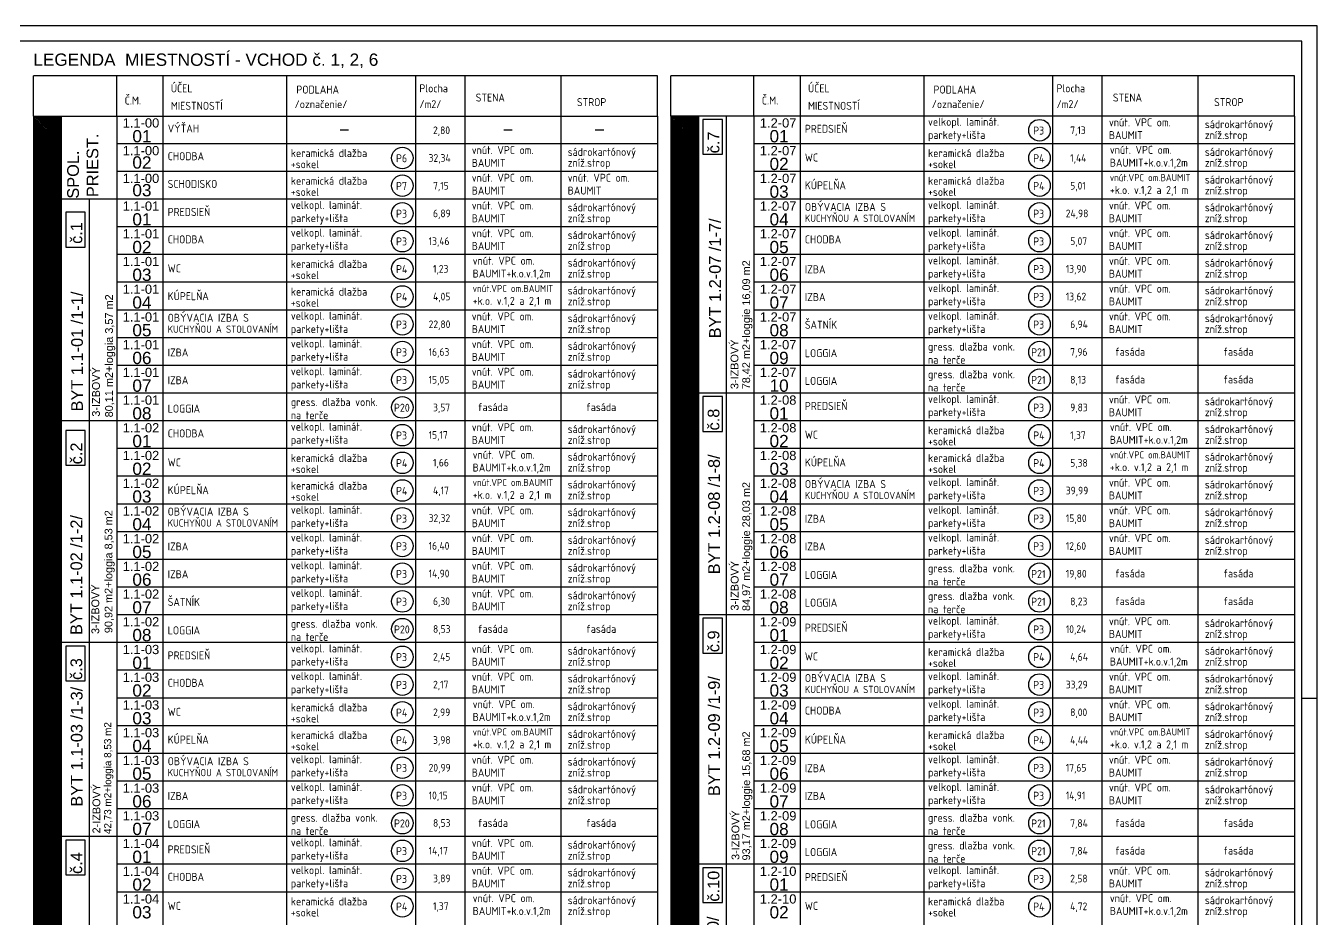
# Model space of a CAD drawing. Extents: x 4511820 to 5180432, y -1526536 to -944957.
# Drawn here: x 5044060 to 5065037, y -1323659 to -1309155 of the extents above; entities that cross this region are included whole.
import ezdxf

# ---------------------------------------------------------------- set-up
doc = ezdxf.new("R2010")
doc.units = 0
doc.header["$MEASUREMENT"] = 0
for name, color, linetype in [('MÚRY', 1, 'CONTINUOUS'), ('TENKÁ', 7, 'CONTINUOUS'), ('ŠRAFY', 82, 'CONTINUOUS')]:
    doc.layers.add(name, color=color, linetype=linetype)
doc.styles.add('ARIAL', font='arial.ttf')
doc.styles.add('Style-Arial', font='arial.ttf')
doc.styles.add('STYLE1', font='isocp.shx')

msp = doc.modelspace()

# ---------------------------------------------------------------- hatches: boundary and pattern name
at = {"layer": 'ŠRAFY'}
h = msp.add_hatch(dxfattribs=at)
h.set_pattern_fill('ANSI31', color=132, scale=150)
h.set_pattern_definition([(45, (150, 866.673), (-13.25825215, 13.25825215), [])])
h.paths.add_polyline_path([(5044637, -1330418.744), (5044637, -1310618.744), (5044187, -1310618.744), (5044187, -1330418.744)])
h.paths.add_polyline_path([(5044281.769, -1321313.798), (5044281.769, -1319882.318), (5044573.379, -1319882.318), (5044573.379, -1321313.798)], flags=24)
h = msp.add_hatch(dxfattribs=at)
h.set_pattern_fill('ANSI31', color=213, scale=150)
h.set_pattern_definition([(45, (0, 866.673), (-13.25825215, 13.25825215), [])])
h.paths.add_polyline_path([(5054987, -1327268.744), (5054987, -1310618.744), (5054537, -1310618.744), (5054537, -1327268.744)])
h.paths.add_polyline_path([(5054631.769, -1320275.298), (5054631.769, -1318809.084), (5054923.379, -1318809.084), (5054923.379, -1320275.298)], flags=24)

# ---------------------------------------------------------------- linework, layer by layer
at = {"layer": 'MÚRY', "ltscale": 0.25}
for p, q in [((5054319.714, -1309968.744), (5044187, -1309968.744)), ((5044187, -1310618.744), (5044187, -1309968.744)), ((5045537, -1310618.744), (5045537, -1309968.744)), ((5054319.714, -1310618.744), (5054319.714, -1309968.744)), ((5064669.714, -1309968.744), (5054537, -1309968.744)), ((5054537, -1310618.744), (5054537, -1309968.744)), ((5055887, -1310618.744), (5055887, -1309968.744)), ((5064669.714, -1310618.744), (5064669.714, -1309968.744)), ((5044187, -1310618.744), (5054319.714, -1310618.744)), ((5064669.714, -1310618.744), (5054537, -1310618.744)), ((5054319.714, -1311968.744), (5044637, -1311968.744)), ((5064669.714, -1315118.744), (5054987, -1315118.744)), ((5054319.714, -1315568.744), (5044637, -1315568.744)), ((5064669.714, -1318718.744), (5054987, -1318718.744)), ((5054319.714, -1319168.744), (5044637, -1319168.744)), ((5054319.714, -1322318.744), (5044637, -1322318.744)), ((5064669.714, -1322768.744), (5054987, -1322768.744))]:
    msp.add_line(p, q, dxfattribs=at)
at = {"layer": 'TENKÁ', "color": 7}
for p, q in [((5065037, -1309154.796), (4975746, -1309154.796)), ((5065037, -1349768.744), (5065037, -1309154.796)), ((5064787, -1309404.796), (4975996, -1309404.796)), ((5064787, -1349518.744), (5064787, -1309404.796))]:
    msp.add_line(p, q, dxfattribs=at)
at = {"layer": 'TENKÁ', "linetype": 'Continuous'}
for p, q in [((5046287, -1309968.744), (5046287, -1336718.744)), ((5056637, -1309968.744), (5056637, -1334918.744)), ((5054319.714, -1311068.744), (5045537, -1311068.744)), ((5054319.714, -1311518.744), (5045537, -1311518.744))]:
    msp.add_line(p, q, dxfattribs=at)
at = {"layer": 'TENKÁ', "ltscale": 0.25}
for p, q in [((5048296.88, -1309968.744), (5048296.88, -1336718.744)), ((5050390.188, -1309968.744), (5050390.188, -1336718.744)), ((5051195.393, -1336718.744), (5051195.393, -1309968.744)), ((5052754.225, -1336718.744), (5052754.225, -1309968.744)), ((5058646.88, -1309968.744), (5058646.88, -1334918.744)), ((5060740.188, -1309968.744), (5060740.188, -1334918.744)), ((5061545.393, -1334918.744), (5061545.393, -1309968.744)), ((5063104.225, -1334918.744), (5063104.225, -1309968.744)), ((5044187, -1310618.744), (5044187, -1336718.744)), ((5044637, -1310618.744), (5044637, -1336718.744)), ((5045537, -1310618.744), (5045537, -1336718.744)), ((5054319.714, -1310618.744), (5054319.714, -1336718.744)), ((5054537, -1310618.744), (5054537, -1334918.744)), ((5054987, -1310618.744), (5054987, -1334918.744)), ((5055437, -1310618.744), (5055437, -1327268.744)), ((5055887, -1310618.744), (5055887, -1334918.744)), ((5064669.714, -1310618.744), (5064669.714, -1334918.744)), ((5064034.174, -1311068.744), (5055887, -1311068.744)), ((5064669.714, -1311068.744), (5055887, -1311068.744)), ((5064034.174, -1311518.744), (5055887, -1311518.744)), ((5064669.714, -1311518.744), (5055887, -1311518.744)), ((5045087, -1311968.744), (5045087, -1330418.744)), ((5064034.174, -1311968.744), (5055887, -1311968.744)), ((5064669.714, -1311968.744), (5055887, -1311968.744)), ((5053684.174, -1312418.744), (5045537, -1312418.744)), ((5054319.714, -1312418.744), (5045537, -1312418.744)), ((5064034.174, -1312418.744), (5055887, -1312418.744)), ((5064669.714, -1312418.744), (5055887, -1312418.744)), ((5053684.174, -1312868.744), (5045537, -1312868.744)), ((5054319.714, -1312868.744), (5045537, -1312868.744)), ((5064034.174, -1312868.744), (5055887, -1312868.744)), ((5064669.714, -1312868.744), (5055887, -1312868.744)), ((5053684.174, -1313318.744), (5045537, -1313318.744)), ((5054319.714, -1313318.744), (5045537, -1313318.744)), ((5064669.714, -1313318.744), (5055887, -1313318.744)), ((5053684.174, -1313768.744), (5045537, -1313768.744)), ((5054319.714, -1313768.744), (5045537, -1313768.744)), ((5064669.714, -1313768.744), (5055887, -1313768.744)), ((5053684.174, -1314218.744), (5045537, -1314218.744)), ((5054319.714, -1314218.744), (5045537, -1314218.744)), ((5064669.714, -1314218.744), (5055887, -1314218.744)), ((5054319.714, -1314668.744), (5045537, -1314668.744)), ((5064669.714, -1314668.744), (5055887, -1314668.744)), ((5054319.714, -1315118.744), (5045537, -1315118.744)), ((5064034.174, -1315568.744), (5055887, -1315568.744)), ((5064669.714, -1315568.744), (5055887, -1315568.744)), ((5053684.174, -1316018.744), (5045537, -1316018.744)), ((5054319.714, -1316018.744), (5045537, -1316018.744)), ((5064034.174, -1316018.744), (5055887, -1316018.744)), ((5064669.714, -1316018.744), (5055887, -1316018.744)), ((5053684.174, -1316468.744), (5045537, -1316468.744)), ((5054319.714, -1316468.744), (5045537, -1316468.744)), ((5064034.174, -1316468.744), (5055887, -1316468.744)), ((5064669.714, -1316468.744), (5055887, -1316468.744)), ((5053684.174, -1316918.744), (5045537, -1316918.744)), ((5054319.714, -1316918.744), (5045537, -1316918.744)), ((5064034.174, -1316918.744), (5055887, -1316918.744)), ((5064669.714, -1316918.744), (5055887, -1316918.744)), ((5053684.174, -1317368.744), (5045537, -1317368.744)), ((5054319.714, -1317368.744), (5045537, -1317368.744)), ((5064034.174, -1317368.744), (5055887, -1317368.744)), ((5064669.714, -1317368.744), (5055887, -1317368.744)), ((5053684.174, -1317818.744), (5045537, -1317818.744)), ((5054319.714, -1317818.744), (5045537, -1317818.744)), ((5064669.714, -1317818.744), (5055887, -1317818.744)), ((5054319.714, -1318268.744), (5045537, -1318268.744)), ((5064669.714, -1318268.744), (5055887, -1318268.744)), ((5054319.714, -1318718.744), (5045537, -1318718.744)), ((5064034.174, -1319168.744), (5055887, -1319168.744)), ((5064669.714, -1319168.744), (5055887, -1319168.744)), ((5053684.174, -1319618.744), (5045537, -1319618.744)), ((5054319.714, -1319618.744), (5045537, -1319618.744)), ((5064034.174, -1319618.744), (5055887, -1319618.744)), ((5064669.714, -1319618.744), (5055887, -1319618.744)), ((5053684.174, -1320068.744), (5045537, -1320068.744)), ((5054319.714, -1320068.744), (5045537, -1320068.744)), ((5064034.174, -1320068.744), (5055887, -1320068.744)), ((5064669.714, -1320068.744), (5055887, -1320068.744)), ((5064787, -1320068.744), (5065037, -1320068.744)), ((5053684.174, -1320518.744), (5045537, -1320518.744)), ((5054319.714, -1320518.744), (5045537, -1320518.744)), ((5064034.174, -1320518.744), (5055887, -1320518.744)), ((5064669.714, -1320518.744), (5055887, -1320518.744)), ((5053684.174, -1320968.744), (5045537, -1320968.744)), ((5054319.714, -1320968.744), (5045537, -1320968.744)), ((5064034.174, -1320968.744), (5055887, -1320968.744)), ((5064669.714, -1320968.744), (5055887, -1320968.744)), ((5053684.174, -1321418.744), (5045537, -1321418.744)), ((5054319.714, -1321418.744), (5045537, -1321418.744)), ((5064669.714, -1321418.744), (5055887, -1321418.744)), ((5053684.174, -1321868.744), (5045537, -1321868.744)), ((5054319.714, -1321868.744), (5045537, -1321868.744)), ((5064669.714, -1321868.744), (5055887, -1321868.744)), ((5064669.714, -1322318.744), (5055887, -1322318.744)), ((5053684.174, -1322768.744), (5045537, -1322768.744)), ((5054319.714, -1322768.744), (5045537, -1322768.744)), ((5053684.174, -1323218.744), (5045537, -1323218.744)), ((5054319.714, -1323218.744), (5045537, -1323218.744)), ((5064034.174, -1323218.744), (5055887, -1323218.744)), ((5064669.714, -1323218.744), (5055887, -1323218.744))]:
    msp.add_line(p, q, dxfattribs=at)
at = {"layer": 'TENKÁ'}
for p, q in [((5049164.714, -1310843.827), (5049302.214, -1310843.827)), ((5051823.714, -1310843.827), (5051961.214, -1310843.827)), ((5053310.714, -1310843.827), (5053448.214, -1310843.827))]:
    msp.add_line(p, q, dxfattribs=at)
at = {"layer": 'TENKÁ', "ltscale": 0.25}
for points in [[(5055376.214, -1310674.327), (5055060.214, -1310674.327), (5055060.214, -1311238.827), (5055376.214, -1311238.827)], [(5055376.214, -1315174.327), (5055060.214, -1315174.327), (5055060.214, -1315738.827), (5055376.214, -1315738.827)], [(5055376.214, -1318774.327), (5055060.214, -1318774.327), (5055060.214, -1319338.827), (5055376.214, -1319338.827)], [(5045026.214, -1319224.327), (5044710.214, -1319224.327), (5044710.214, -1319788.827), (5045026.214, -1319788.827)], [(5045026.214, -1322374.327), (5044710.214, -1322374.327), (5044710.214, -1322938.827), (5045026.214, -1322938.827)], [(5055376.214, -1322824.327), (5055060.214, -1322824.327), (5055060.214, -1323388.827), (5055376.214, -1323388.827)]]:
    msp.add_lwpolyline(points, close=True, dxfattribs=at)
at = {"layer": 'TENKÁ'}
for points in [[(5045026.214, -1312181.327), (5044710.214, -1312181.327), (5044710.214, -1312745.827), (5045026.214, -1312745.827)], [(5045026.214, -1315723.827), (5044710.214, -1315723.827), (5044710.214, -1316288.327), (5045026.214, -1316288.327)]]:
    msp.add_lwpolyline(points, close=True, dxfattribs=at)
at = {"layer": 'TENKÁ', "ltscale": 0.25}
for centre in [(5060526.714, -1310850.019), (5050176.714, -1311300.019), (5060526.714, -1311300.019), (5050176.714, -1311750.019), (5060526.714, -1311750.019), (5050176.714, -1312200.019), (5060526.714, -1312200.019), (5050176.714, -1312650.019), (5060526.714, -1312650.019), (5050176.714, -1313100.019), (5060526.714, -1313100.019), (5050176.714, -1313550.019), (5060526.714, -1313550.019), (5050176.714, -1314000.019), (5060526.714, -1314000.019), (5050176.714, -1314450.019), (5060526.714, -1314450.019), (5050176.714, -1314900.019), (5060526.714, -1314900.019), (5050176.714, -1315350.019), (5060526.714, -1315350.019), (5050176.714, -1315800.019), (5060526.714, -1315800.019), (5050176.714, -1316250.019), (5060526.714, -1316250.019), (5050176.714, -1316700.019), (5060526.714, -1316700.019), (5050176.714, -1317150.019), (5060526.714, -1317150.019), (5050176.714, -1317600.019), (5060526.714, -1317600.019), (5050176.714, -1318050.019), (5060526.714, -1318050.019), (5050176.714, -1318500.019), (5060526.714, -1318500.019), (5050176.714, -1318950.019), (5060526.714, -1318950.019), (5050176.714, -1319400.019), (5060526.714, -1319400.019), (5050176.714, -1319850.019), (5060526.714, -1319850.019), (5050176.714, -1320300.019), (5060526.714, -1320300.019), (5050176.714, -1320750.019), (5060526.714, -1320750.019), (5050176.714, -1321200.019), (5060526.714, -1321200.019), (5050176.714, -1321650.019), (5060526.714, -1321650.019), (5050176.714, -1322100.019), (5060526.714, -1322100.019), (5050176.714, -1322550.019), (5060526.714, -1322550.019), (5050176.714, -1323000.019), (5060526.714, -1323000.019), (5050176.714, -1323450.019), (5060526.714, -1323450.019)]:
    msp.add_circle(centre, 175, dxfattribs=at)

# ---------------------------------------------------------------- texts
at = {"layer": 'MÚRY', "color": 0, "ltscale": 0.25, "style": 'Style-Arial'}
msp.add_text('LEGENDA  MIESTNOSTÍ - VCHOD č. 1, 2, 6  ', height=200, dxfattribs=at).set_placement((5044182.203, -1309804.022))
at = {"layer": 'TENKÁ', "linetype": 'Continuous', "style": 'STYLE1'}
for s, height, p in [('ÚČEL ', 130, (5046416.135, -1310234.963)), ('PODLAHA', 130, (5048455.452, -1310254.982)), ('Plocha', 130, (5050453.09, -1310234.13)), ('ÚČEL ', 130, (5056766.135, -1310234.963)), ('PODLAHA', 130, (5058805.452, -1310254.982)), ('Plocha', 130, (5060803.09, -1310234.13)), ('Č.M.', 130, (5045666.135, -1310432.526)), ('MIESTNOSTÍ', 130, (5046416.135, -1310518.423)), ('/označenie/', 130, (5048425.958, -1310491.344)), ('/m2/', 130, (5050453.09, -1310491.344)), ('STENA', 130, (5051368.395, -1310384.275)), ('STROP', 130, (5053012.338, -1310458.389)), ('Č.M.', 130, (5056016.135, -1310432.526)), ('MIESTNOSTÍ', 130, (5056766.135, -1310518.423)), ('/označenie/', 130, (5058775.958, -1310491.344)), ('/m2/', 130, (5060803.09, -1310491.344)), ('STENA', 130, (5061718.395, -1310384.275)), ('STROP', 130, (5063362.338, -1310458.389)), ('VÝŤAH', 130, (5046365.377, -1310886.941)), ('PREDSIEŇ', 130, (5056715.377, -1310891.618)), ('CHODBA', 130, (5046365.377, -1311336.941)), ('keramická dlažba', 130, (5048365.45, -1311286.151)), ('WC', 130, (5056715.377, -1311357.898)), ('+sokel', 130, (5048365.45, -1311466.633)), ('SCHODISKO', 130, (5046365.377, -1311786.941)), ('keramická dlažba', 130, (5048365.45, -1311736.151)), ('KÚPELŇA', 130, (5056715.377, -1311808.968)), ('+sokel', 130, (5048365.45, -1311916.633)), ('PREDSIEŇ', 130, (5046365.377, -1312241.618)), ('OBÝVACIA IZBA S ', 130, (5056715.377, -1312159.696)), ('KUCHYŇOU A STOLOVANÍM', 118, (5056715.377, -1312338.696)), ('CHODBA', 130, (5046365.377, -1312686.941)), ('CHODBA', 130, (5056715.377, -1312686.941)), ('WC', 130, (5046365.377, -1313157.898)), ('IZBA', 130, (5056715.377, -1313173.332)), ('KÚPELŇA', 130, (5046365.377, -1313608.968)), ('IZBA', 130, (5056715.377, -1313623.332)), ('OBÝVACIA IZBA S ', 130, (5046365.377, -1313959.696)), ('ŠATNÍK', 130, (5056715.377, -1314073.332)), ('KUCHYŇOU A STOLOVANÍM', 118, (5046365.377, -1314138.696)), ('IZBA', 130, (5046365.377, -1314523.332)), ('LOGGIA', 130, (5056715.377, -1314534.696)), ('IZBA', 130, (5046365.377, -1314973.332)), ('LOGGIA', 130, (5056715.377, -1314984.696)), ('PREDSIEŇ', 130, (5056715.377, -1315391.618)), ('LOGGIA', 130, (5046365.377, -1315434.696)), ('CHODBA', 130, (5046365.377, -1315836.941)), ('WC', 130, (5056715.377, -1315857.898)), ('WC', 130, (5046365.377, -1316307.898)), ('KÚPELŇA', 130, (5056715.377, -1316308.968)), ('KÚPELŇA', 130, (5046365.377, -1316758.968)), ('KUCHYŇOU A STOLOVANÍM', 118, (5056715.377, -1316838.696)), ('OBÝVACIA IZBA S ', 130, (5056715.377, -1316659.696)), ('OBÝVACIA IZBA S ', 130, (5046365.377, -1317106.696)), ('IZBA', 130, (5056715.377, -1317223.332)), ('KUCHYŇOU A STOLOVANÍM', 118, (5046365.377, -1317285.696)), ('IZBA', 130, (5046365.377, -1317673.332)), ('IZBA', 130, (5056715.377, -1317673.332)), ('IZBA', 130, (5046365.377, -1318123.332)), ('LOGGIA', 130, (5056715.377, -1318134.696)), ('ŠATNÍK', 130, (5046365.377, -1318573.332)), ('LOGGIA', 130, (5056715.377, -1318584.696)), ('LOGGIA', 130, (5046365.377, -1319034.696)), ('PREDSIEŇ', 130, (5056715.377, -1318991.618)), ('PREDSIEŇ', 130, (5046365.377, -1319441.618)), ('WC', 130, (5056715.377, -1319457.898)), ('CHODBA', 130, (5046365.377, -1319886.941)), ('KUCHYŇOU A STOLOVANÍM', 118, (5056715.377, -1319988.696)), ('OBÝVACIA IZBA S ', 130, (5056715.377, -1319809.696)), ('WC', 130, (5046365.377, -1320357.898)), ('CHODBA', 130, (5056715.377, -1320336.941)), ('KÚPELŇA', 130, (5046365.377, -1320808.968)), ('KÚPELŇA', 130, (5056715.377, -1320808.968)), ('OBÝVACIA IZBA S ', 130, (5046365.377, -1321159.696)), ('KUCHYŇOU A STOLOVANÍM', 118, (5046365.377, -1321338.696)), ('IZBA', 130, (5056715.377, -1321273.332)), ('IZBA', 130, (5046365.377, -1321723.332)), ('IZBA', 130, (5056715.377, -1321723.332)), ('IZBA', 130, (5056715.377, -1321723.332)), ('LOGGIA', 130, (5046365.377, -1322181.696)), ('LOGGIA', 130, (5056715.377, -1322184.696)), ('PREDSIEŇ', 130, (5046365.377, -1322591.618)), ('LOGGIA', 130, (5056715.377, -1322634.696)), ('CHODBA', 130, (5046365.377, -1323036.941)), ('PREDSIEŇ', 130, (5056715.377, -1323041.618)), ('WC', 130, (5046365.377, -1323507.898)), ('WC', 130, (5056715.377, -1323507.898))]:
    msp.add_text(s, height=height, dxfattribs=at).set_placement(p)
at = {"layer": 'TENKÁ', "lineweight": 40, "ltscale": 0.25, "style": 'ARIAL'}
for s, height, p in [('1.1-00', 150, (5045633.769, -1310806.014)), ('1.2-07', 150, (5055983.769, -1310806.014)), ('01', 200, (5045791.311, -1311046.514)), ('01', 200, (5056141.311, -1311046.514)), ('1.1-00', 150, (5045633.769, -1311256.014)), ('1.2-07', 150, (5055983.769, -1311256.014)), ('02', 200, (5045791.311, -1311473.014)), ('02', 200, (5056141.311, -1311496.514)), ('1.1-00', 150, (5045633.769, -1311706.014)), ('1.2-07', 150, (5055983.769, -1311706.014)), ('03', 200, (5045791.311, -1311923.014)), ('03', 200, (5056141.311, -1311946.514)), ('1.1-01', 150, (5045633.769, -1312156.014)), ('1.2-07', 150, (5055983.769, -1312156.014)), ('01', 200, (5045791.311, -1312396.514)), ('04', 200, (5056141.311, -1312396.514)), ('1.1-01', 150, (5045633.769, -1312606.014)), ('1.2-07', 150, (5055983.769, -1312606.014)), ('02', 200, (5045791.311, -1312846.514)), ('05', 200, (5056141.311, -1312846.514)), ('1.1-01', 150, (5045633.769, -1313056.014)), ('1.2-07', 150, (5055983.769, -1313056.014)), ('03', 200, (5045791.311, -1313296.514)), ('06', 200, (5056141.311, -1313296.514)), ('1.1-01', 150, (5045633.769, -1313506.014)), ('04', 200, (5045791.311, -1313746.514)), ('1.2-07', 150, (5055983.769, -1313506.014)), ('07', 200, (5056141.311, -1313746.514)), ('1.1-01', 150, (5045633.769, -1313956.014)), ('1.2-07', 150, (5055983.769, -1313956.014)), ('05', 200, (5045791.311, -1314196.514)), ('08', 200, (5056141.311, -1314196.514)), ('1.1-01', 150, (5045633.769, -1314406.014)), ('1.2-07', 150, (5055983.769, -1314406.014)), ('06', 200, (5045791.311, -1314646.514)), ('09', 200, (5056141.311, -1314646.514)), ('1.1-01', 150, (5045633.769, -1314856.014)), ('1.2-07', 150, (5055983.769, -1314856.014)), ('07', 200, (5045791.311, -1315096.514)), ('10', 200, (5056141.311, -1315096.514)), ('1.1-01', 150, (5045633.769, -1315306.014)), ('1.2-08', 150, (5055983.769, -1315306.014)), ('08', 200, (5045791.311, -1315546.514)), ('01', 200, (5056141.311, -1315546.514)), ('1.1-02', 150, (5045633.769, -1315756.014)), ('1.2-08', 150, (5055983.769, -1315756.014)), ('01', 200, (5045791.311, -1315996.514)), ('02', 200, (5056141.311, -1315996.514)), ('1.1-02', 150, (5045633.769, -1316206.014)), ('1.2-08', 150, (5055983.769, -1316206.014)), ('02', 200, (5045791.311, -1316446.514)), ('03', 200, (5056141.311, -1316446.514)), ('1.1-02', 150, (5045633.769, -1316656.014)), ('03', 200, (5045791.311, -1316896.514)), ('1.2-08', 150, (5055983.769, -1316656.014)), ('04', 200, (5056141.311, -1316896.514)), ('1.1-02', 150, (5045633.769, -1317106.014)), ('1.2-08', 150, (5055983.769, -1317106.014)), ('04', 200, (5045791.311, -1317346.514)), ('05', 200, (5056141.311, -1317346.514)), ('1.1-02', 150, (5045633.769, -1317556.014)), ('1.2-08', 150, (5055983.769, -1317556.014)), ('05', 200, (5045791.311, -1317796.514)), ('06', 200, (5056141.311, -1317796.514)), ('1.1-02', 150, (5045633.769, -1318006.014)), ('1.2-08', 150, (5055983.769, -1318006.014)), ('06', 200, (5045791.311, -1318246.514)), ('07', 200, (5056141.311, -1318246.514)), ('1.1-02', 150, (5045633.769, -1318456.014)), ('1.2-08', 150, (5055983.769, -1318456.014)), ('07', 200, (5045791.311, -1318696.514)), ('08', 200, (5056141.311, -1318696.514)), ('1.1-02', 150, (5045633.769, -1318906.014)), ('1.2-09', 150, (5055983.769, -1318906.014)), ('08', 200, (5045791.311, -1319146.514)), ('01', 200, (5056141.311, -1319146.514)), ('1.1-03', 150, (5045633.769, -1319356.014)), ('1.2-09', 150, (5055983.769, -1319356.014)), ('01', 200, (5045791.311, -1319596.514)), ('02', 200, (5056141.311, -1319596.514)), ('1.1-03', 150, (5045633.769, -1319806.014)), ('1.2-09', 150, (5055983.769, -1319806.014)), ('02', 200, (5045791.311, -1320046.514)), ('03', 200, (5056141.311, -1320046.514)), ('1.1-03', 150, (5045633.769, -1320256.014)), ('1.2-09', 150, (5055983.769, -1320256.014)), ('03', 200, (5045791.311, -1320496.514)), ('04', 200, (5056141.311, -1320496.514)), ('1.1-03', 150, (5045633.769, -1320706.014)), ('1.2-09', 150, (5055983.769, -1320706.014)), ('04', 200, (5045791.311, -1320946.514)), ('05', 200, (5056141.311, -1320946.514)), ('1.1-03', 150, (5045633.769, -1321156.014)), ('1.2-09', 150, (5055983.769, -1321156.014)), ('05', 200, (5045791.311, -1321396.514)), ('06', 200, (5056141.311, -1321396.514)), ('1.1-03', 150, (5045633.769, -1321606.014)), ('1.2-09', 150, (5055983.769, -1321606.014)), ('06', 200, (5045791.311, -1321846.514)), ('07', 200, (5056141.311, -1321846.514)), ('1.1-03', 150, (5045633.769, -1322056.014)), ('1.2-09', 150, (5055983.769, -1322056.014)), ('07', 200, (5045791.311, -1322293.514)), ('08', 200, (5056141.311, -1322296.514)), ('1.1-04', 150, (5045633.769, -1322506.014)), ('1.2-09', 150, (5055983.769, -1322506.014)), ('01', 200, (5045791.311, -1322746.514)), ('09', 200, (5056141.311, -1322746.514)), ('1.1-04', 150, (5045633.769, -1322956.014)), ('1.2-10', 150, (5055983.769, -1322956.014)), ('02', 200, (5045791.311, -1323196.514)), ('01', 200, (5056141.311, -1323196.514)), ('1.1-04', 150, (5045633.769, -1323406.014)), ('1.2-10', 150, (5055983.769, -1323406.014)), ('03', 200, (5045791.311, -1323646.514)), ('02', 200, (5056141.311, -1323646.514))]:
    msp.add_text(s, height=height, dxfattribs=at).set_placement(p)
at = {"layer": 'TENKÁ', "ltscale": 0.25, "style": 'STYLE1'}
for s, height, p in [(' 2,80', 125, (5050603.607, -1310913.028)), ('velkopl. laminát.', 130, (5058715.45, -1310777.619)), ('P3', 130, (5060423.95, -1310920.275)), (' 7,13', 125, (5060953.607, -1310913.028)), ('vnút. VPC om.', 130, (5061654.107, -1310786.528)), ('sádrokartónový', 130, (5063212.939, -1310816.406)), ('parkety+lišta', 130, (5058715.45, -1310991.275)), ('BAUMIT', 130, (5061654.107, -1310994.636)), ('zníž.strop', 130, (5063212.939, -1310993.116)), ('P6', 130, (5050073.95, -1311370.275)), ('32,34', 125, (5050603.607, -1311363.028)), ('vnút. VPC om.', 130, (5051304.107, -1311236.528)), ('sádrokartónový', 130, (5052862.939, -1311266.406)), ('keramická dlažba', 130, (5058715.45, -1311286.151)), ('P4', 130, (5060423.95, -1311370.275)), (' 1,44', 125, (5060953.607, -1311363.028)), ('vnút. VPC om.', 130, (5061669.141, -1311233.465)), ('sádrokartónový', 130, (5063212.939, -1311266.406)), ('BAUMIT', 130, (5051304.107, -1311444.636)), ('zníž.strop', 130, (5052862.939, -1311443.116)), ('+sokel', 130, (5058715.45, -1311466.633)), ('BAUMIT+k.o.v.1,2m', 130, (5061669.141, -1311441.574)), ('zníž.strop', 130, (5063212.939, -1311443.116)), ('vnút. VPC om.', 130, (5051304.107, -1311686.528)), ('vnút. VPC om.', 130, (5052862.939, -1311686.528)), ('keramická dlažba', 130, (5058715.45, -1311736.151)), ('vnút.VPC om.BAUMIT', 115, (5061669.141, -1311677.158)), ('sádrokartónový', 130, (5063212.939, -1311716.406)), ('P7', 130, (5050073.95, -1311820.275)), (' 7,15', 125, (5050603.607, -1311813.028)), ('BAUMIT', 130, (5051304.107, -1311894.636)), ('BAUMIT', 130, (5052862.939, -1311894.636)), ('+sokel', 130, (5058715.45, -1311916.633)), ('P4', 130, (5060423.95, -1311820.275)), (' 5,01', 125, (5060953.607, -1311813.028)), ('+k.o. v.1,2 a 2,1 m', 130, (5061669.141, -1311885.266)), ('zníž.strop', 130, (5063212.939, -1311893.116)), ('velkopl. laminát.', 130, (5048365.45, -1312127.619)), ('vnút. VPC om.', 130, (5051304.107, -1312136.528)), ('sádrokartónový', 130, (5052862.939, -1312166.406)), ('velkopl. laminát.', 130, (5058715.45, -1312127.619)), ('vnút. VPC om.', 130, (5061654.107, -1312136.528)), ('sádrokartónový', 130, (5063212.939, -1312166.406)), ('parkety+lišta', 130, (5048365.45, -1312341.275)), ('P3', 130, (5050073.95, -1312270.275)), (' 6,89', 125, (5050603.607, -1312263.028)), ('BAUMIT', 130, (5051304.107, -1312344.636)), ('zníž.strop', 130, (5052862.939, -1312343.116)), ('parkety+lišta', 130, (5058715.45, -1312341.275)), ('P3', 130, (5060423.95, -1312270.275)), ('24,98', 125, (5060953.607, -1312263.028)), ('BAUMIT', 130, (5061654.107, -1312344.636)), ('zníž.strop', 130, (5063212.939, -1312343.116)), ('velkopl. laminát.', 130, (5048365.45, -1312577.619)), ('vnút. VPC om.', 130, (5051304.107, -1312586.528)), ('sádrokartónový', 130, (5052862.939, -1312616.406)), ('velkopl. laminát.', 130, (5058715.45, -1312577.619)), ('vnút. VPC om.', 130, (5061654.107, -1312586.528)), ('sádrokartónový', 130, (5063212.939, -1312616.406)), ('parkety+lišta', 130, (5048365.45, -1312791.275)), ('P3', 130, (5050073.95, -1312720.275)), ('13,46', 125, (5050603.607, -1312713.028)), ('BAUMIT', 130, (5051304.107, -1312794.636)), ('zníž.strop', 130, (5052862.939, -1312793.116)), ('parkety+lišta', 130, (5058715.45, -1312791.275)), ('P3', 130, (5060423.95, -1312720.275)), (' 5,07', 125, (5060953.607, -1312713.028)), ('BAUMIT', 130, (5061654.107, -1312794.636)), ('zníž.strop', 130, (5063212.939, -1312793.116)), ('vnút. VPC om.', 130, (5051319.141, -1313033.465)), ('velkopl. laminát.', 130, (5058715.45, -1313027.619)), ('vnút. VPC om.', 130, (5061654.107, -1313036.528)), ('keramická dlažba', 130, (5048365.45, -1313086.151)), ('P4', 130, (5050073.95, -1313170.275)), (' 1,23', 125, (5050603.607, -1313163.028)), ('BAUMIT+k.o.v.1,2m', 130, (5051319.141, -1313241.574)), ('sádrokartónový', 130, (5052862.939, -1313066.406)), ('zníž.strop', 130, (5052862.939, -1313243.116)), ('parkety+lišta', 130, (5058715.45, -1313241.275)), ('P3', 130, (5060423.95, -1313170.275)), ('13,90', 125, (5060953.607, -1313163.028)), ('BAUMIT', 130, (5061654.107, -1313244.636)), ('sádrokartónový', 130, (5063212.939, -1313066.406)), ('zníž.strop', 130, (5063212.939, -1313243.116)), ('+sokel', 130, (5048365.45, -1313266.633)), ('keramická dlažba', 130, (5048365.45, -1313536.151)), ('P4', 130, (5050073.95, -1313620.275)), (' 4,05', 125, (5050603.607, -1313613.028)), ('vnút.VPC om.BAUMIT', 115, (5051319.141, -1313477.158)), ('sádrokartónový', 130, (5052862.939, -1313516.406)), ('velkopl. laminát.', 130, (5058715.45, -1313477.619)), ('P3', 130, (5060423.95, -1313620.275)), ('13,62', 125, (5060953.607, -1313613.028)), ('vnút. VPC om.', 130, (5061654.107, -1313486.528)), ('sádrokartónový', 130, (5063212.939, -1313516.406)), ('+sokel', 130, (5048365.45, -1313716.633)), ('+k.o. v.1,2 a 2,1 m', 130, (5051319.141, -1313685.266)), ('zníž.strop', 130, (5052862.939, -1313693.116)), ('parkety+lišta', 130, (5058715.45, -1313691.275)), ('BAUMIT', 130, (5061654.107, -1313694.636)), ('zníž.strop', 130, (5063212.939, -1313693.116)), ('velkopl. laminát.', 130, (5048365.45, -1313927.619)), ('P3', 130, (5050073.95, -1314070.275)), ('22,80', 125, (5050603.607, -1314063.028)), ('vnút. VPC om.', 130, (5051304.107, -1313936.528)), ('sádrokartónový', 130, (5052862.939, -1313966.406)), ('velkopl. laminát.', 130, (5058715.45, -1313927.619)), ('P3', 130, (5060423.95, -1314070.275)), (' 6,94', 125, (5060953.607, -1314063.028)), ('vnút. VPC om.', 130, (5061654.107, -1313936.528)), ('sádrokartónový', 130, (5063212.939, -1313966.406)), ('parkety+lišta', 130, (5048365.45, -1314141.275)), ('BAUMIT', 130, (5051304.107, -1314144.636)), ('zníž.strop', 130, (5052862.939, -1314143.116)), ('parkety+lišta', 130, (5058715.45, -1314141.275)), ('BAUMIT', 130, (5061654.107, -1314144.636)), ('zníž.strop', 130, (5063212.939, -1314143.116)), ('velkopl. laminát.', 130, (5048365.45, -1314377.619)), ('vnút. VPC om.', 130, (5051304.107, -1314386.528)), ('sádrokartónový', 130, (5052862.939, -1314416.406)), ('gress. dlažba vonk.', 130, (5058715.45, -1314427.619)), ('fasáda', 130, (5061754.107, -1314510.793)), ('fasáda', 130, (5063512.939, -1314510.793)), ('parkety+lišta', 130, (5048365.45, -1314591.275)), ('P3', 130, (5050073.95, -1314520.275)), ('16,63', 125, (5050603.607, -1314513.028)), ('BAUMIT', 130, (5051304.107, -1314594.636)), ('zníž.strop', 130, (5052862.939, -1314593.116)), ('na terče', 130, (5058715.45, -1314641.275)), ('P21', 130, (5060390.95, -1314520.275)), (' 7,96', 125, (5060953.607, -1314513.028)), ('velkopl. laminát.', 130, (5048365.45, -1314827.619)), ('vnút. VPC om.', 130, (5051304.107, -1314836.528)), ('sádrokartónový', 130, (5052862.939, -1314866.406)), ('gress. dlažba vonk.', 130, (5058715.45, -1314877.619)), ('parkety+lišta', 130, (5048365.45, -1315041.275)), ('P3', 130, (5050073.95, -1314970.275)), ('15,05', 125, (5050603.607, -1314963.028)), ('BAUMIT', 130, (5051304.107, -1315044.636)), ('zníž.strop', 130, (5052862.939, -1315043.116)), ('na terče', 130, (5058715.45, -1315091.275)), ('P21', 130, (5060390.95, -1314970.275)), (' 8,13', 125, (5060953.607, -1314963.028)), ('fasáda', 130, (5061754.107, -1314960.793)), ('fasáda', 130, (5063512.939, -1314960.793)), ('gress. dlažba vonk.', 130, (5048365.45, -1315327.619)), ('velkopl. laminát.', 130, (5058715.45, -1315277.619)), ('vnút. VPC om.', 130, (5061654.107, -1315286.528)), ('sádrokartónový', 130, (5063212.939, -1315316.406)), ('na terče', 130, (5048365.45, -1315541.275)), ('P20', 130, (5050040.95, -1315420.275)), (' 3,57', 125, (5050603.607, -1315413.028)), ('fasáda', 130, (5051404.107, -1315410.793)), ('fasáda', 130, (5053162.939, -1315410.793)), ('parkety+lišta', 130, (5058715.45, -1315491.275)), ('P3', 130, (5060423.95, -1315420.275)), (' 9,83', 125, (5060953.607, -1315413.028)), ('BAUMIT', 130, (5061654.107, -1315494.636)), ('zníž.strop', 130, (5063212.939, -1315493.116)), ('velkopl. laminát.', 130, (5048365.45, -1315727.619)), ('vnút. VPC om.', 130, (5051304.107, -1315736.528)), ('sádrokartónový', 130, (5052862.939, -1315766.406)), ('vnút. VPC om.', 130, (5061669.141, -1315733.465)), ('sádrokartónový', 130, (5063212.939, -1315766.406)), ('parkety+lišta', 130, (5048365.45, -1315941.275)), ('P3', 130, (5050073.95, -1315870.275)), ('15,17', 125, (5050603.607, -1315860.028)), ('BAUMIT', 130, (5051304.107, -1315944.636)), ('zníž.strop', 130, (5052862.939, -1315943.116)), ('+sokel', 130, (5058715.45, -1315966.633)), ('keramická dlažba', 130, (5058715.45, -1315786.151)), ('P4', 130, (5060423.95, -1315870.275)), (' 1,37', 125, (5060953.607, -1315863.028)), ('BAUMIT+k.o.v.1,2m', 130, (5061669.141, -1315941.574)), ('zníž.strop', 130, (5063212.939, -1315943.116)), ('vnút. VPC om.', 130, (5051319.141, -1316183.465)), ('vnút.VPC om.BAUMIT', 115, (5061669.141, -1316177.158)), ('keramická dlažba', 130, (5048365.45, -1316236.151)), ('P4', 130, (5050073.95, -1316320.275)), (' 1,66', 125, (5050603.607, -1316310.028)), ('BAUMIT+k.o.v.1,2m', 130, (5051319.141, -1316391.574)), ('sádrokartónový', 130, (5052862.939, -1316216.406)), ('zníž.strop', 130, (5052862.939, -1316393.116)), ('keramická dlažba', 130, (5058715.45, -1316236.151)), ('P4', 130, (5060423.95, -1316320.275)), (' 5,38', 125, (5060953.607, -1316313.028)), ('+k.o. v.1,2 a 2,1 m', 130, (5061669.141, -1316385.266)), ('sádrokartónový', 130, (5063212.939, -1316216.406)), ('zníž.strop', 130, (5063212.939, -1316393.116)), ('+sokel', 130, (5048365.45, -1316416.633)), ('+sokel', 130, (5058715.45, -1316416.633)), ('keramická dlažba', 130, (5048365.45, -1316686.151)), ('P4', 130, (5050073.95, -1316770.275)), (' 4,17', 125, (5050603.607, -1316760.028)), ('vnút.VPC om.BAUMIT', 115, (5051319.141, -1316627.158)), ('sádrokartónový', 130, (5052862.939, -1316666.406)), ('velkopl. laminát.', 130, (5058715.45, -1316627.619)), ('P3', 130, (5060423.95, -1316770.275)), ('39,99', 125, (5060953.607, -1316763.028)), ('vnút. VPC om.', 130, (5061654.107, -1316636.528)), ('sádrokartónový', 130, (5063212.939, -1316666.406)), ('+sokel', 130, (5048365.45, -1316866.633)), ('+k.o. v.1,2 a 2,1 m', 130, (5051319.141, -1316835.266)), ('zníž.strop', 130, (5052862.939, -1316843.116)), ('parkety+lišta', 130, (5058715.45, -1316841.275)), ('BAUMIT', 130, (5061654.107, -1316844.636)), ('zníž.strop', 130, (5063212.939, -1316843.116)), ('velkopl. laminát.', 130, (5048365.45, -1317077.619)), ('P3', 130, (5050073.95, -1317220.275)), ('32,32', 125, (5050603.607, -1317210.028)), ('vnút. VPC om.', 130, (5051304.107, -1317086.528)), ('sádrokartónový', 130, (5052862.939, -1317116.406)), ('velkopl. laminát.', 130, (5058715.45, -1317077.619)), ('P3', 130, (5060423.95, -1317220.275)), ('15,80', 125, (5060953.607, -1317213.028)), ('vnút. VPC om.', 130, (5061654.107, -1317086.528)), ('sádrokartónový', 130, (5063212.939, -1317116.406)), ('parkety+lišta', 130, (5048365.45, -1317291.275)), ('BAUMIT', 130, (5051304.107, -1317294.636)), ('zníž.strop', 130, (5052862.939, -1317293.116)), ('parkety+lišta', 130, (5058715.45, -1317291.275)), ('BAUMIT', 130, (5061654.107, -1317294.636)), ('zníž.strop', 130, (5063212.939, -1317293.116)), ('velkopl. laminát.', 130, (5048365.45, -1317527.619)), ('vnút. VPC om.', 130, (5051304.107, -1317536.528)), ('sádrokartónový', 130, (5052862.939, -1317566.406)), ('velkopl. laminát.', 130, (5058715.45, -1317527.619)), ('vnút. VPC om.', 130, (5061654.107, -1317536.528)), ('sádrokartónový', 130, (5063212.939, -1317566.406)), ('parkety+lišta', 130, (5048365.45, -1317741.275)), ('P3', 130, (5050073.95, -1317670.275)), ('16,40', 125, (5050603.607, -1317660.028)), ('BAUMIT', 130, (5051304.107, -1317744.636)), ('zníž.strop', 130, (5052862.939, -1317743.116)), ('parkety+lišta', 130, (5058715.45, -1317741.275)), ('P3', 130, (5060423.95, -1317670.275)), ('12,60', 125, (5060953.607, -1317663.028)), ('BAUMIT', 130, (5061654.107, -1317744.636)), ('zníž.strop', 130, (5063212.939, -1317743.116)), ('velkopl. laminát.', 130, (5048365.45, -1317977.619)), ('vnút. VPC om.', 130, (5051304.107, -1317986.528)), ('sádrokartónový', 130, (5052862.939, -1318016.406)), ('gress. dlažba vonk.', 130, (5058715.45, -1318027.619)), ('parkety+lišta', 130, (5048365.45, -1318191.275)), ('P3', 130, (5050073.95, -1318120.275)), ('14,90', 125, (5050603.607, -1318110.028)), ('BAUMIT', 130, (5051304.107, -1318194.636)), ('zníž.strop', 130, (5052862.939, -1318193.116)), ('na terče', 130, (5058715.45, -1318241.275)), ('P21', 130, (5060390.95, -1318120.275)), ('19,80', 125, (5060953.607, -1318113.028)), ('fasáda', 130, (5061754.107, -1318110.793)), ('fasáda', 130, (5063512.939, -1318110.793)), ('velkopl. laminát.', 130, (5048365.45, -1318427.619)), ('vnút. VPC om.', 130, (5051304.107, -1318436.528)), ('sádrokartónový', 130, (5052862.939, -1318466.406)), ('gress. dlažba vonk.', 130, (5058715.45, -1318477.619)), ('parkety+lišta', 130, (5048365.45, -1318641.275)), ('P3', 130, (5050073.95, -1318570.275)), (' 6,30', 125, (5050603.607, -1318560.028)), ('BAUMIT', 130, (5051304.107, -1318644.636)), ('zníž.strop', 130, (5052862.939, -1318643.116)), ('na terče', 130, (5058715.45, -1318691.275)), ('P21', 130, (5060390.95, -1318570.275)), (' 8,23', 125, (5060953.607, -1318563.028)), ('fasáda', 130, (5061754.107, -1318560.793)), ('fasáda', 130, (5063512.939, -1318560.793)), ('velkopl. laminát.', 130, (5058715.45, -1318877.619)), ('vnút. VPC om.', 130, (5061654.107, -1318886.528)), ('sádrokartónový', 130, (5063212.939, -1318916.406)), ('gress. dlažba vonk.', 130, (5048365.45, -1318927.619)), ('P20', 130, (5050040.95, -1319020.275)), (' 8,53', 125, (5050603.607, -1319010.028)), ('fasáda', 130, (5051404.107, -1319010.793)), ('fasáda', 130, (5053162.939, -1319010.793)), ('parkety+lišta', 130, (5058715.45, -1319091.275)), ('P3', 130, (5060423.95, -1319020.275)), ('10,24', 125, (5060953.607, -1319013.028)), ('BAUMIT', 130, (5061654.107, -1319094.636)), ('zníž.strop', 130, (5063212.939, -1319093.116)), ('velkopl. laminát.', 130, (5048365.45, -1319327.619)), ('na terče', 130, (5048365.45, -1319141.275)), ('vnút. VPC om.', 130, (5051304.107, -1319336.528)), ('vnút. VPC om.', 130, (5061669.141, -1319333.465)), ('parkety+lišta', 130, (5048365.45, -1319541.275)), ('P3', 130, (5050073.95, -1319470.275)), (' 2,45', 125, (5050603.607, -1319463.028)), ('BAUMIT', 130, (5051304.107, -1319544.636)), ('sádrokartónový', 130, (5052862.939, -1319366.406)), ('zníž.strop', 130, (5052862.939, -1319543.116)), ('keramická dlažba', 130, (5058715.45, -1319386.151)), ('P4', 130, (5060423.95, -1319470.275)), (' 4,64', 125, (5060953.607, -1319463.028)), ('BAUMIT+k.o.v.1,2m', 130, (5061669.141, -1319541.574)), ('sádrokartónový', 130, (5063212.939, -1319366.406)), ('zníž.strop', 130, (5063212.939, -1319543.116)), ('+sokel', 130, (5058715.45, -1319566.633)), ('velkopl. laminát.', 130, (5048365.45, -1319777.619)), ('P3', 130, (5050073.95, -1319920.275)), (' 2,17', 125, (5050603.607, -1319913.028)), ('vnút. VPC om.', 130, (5051304.107, -1319786.528)), ('sádrokartónový', 130, (5052862.939, -1319816.406)), ('velkopl. laminát.', 130, (5058715.45, -1319777.619)), ('P3', 130, (5060423.95, -1319920.275)), ('33,29', 125, (5060953.607, -1319913.028)), ('vnút. VPC om.', 130, (5061654.107, -1319786.528)), ('sádrokartónový', 130, (5063212.939, -1319816.406)), ('parkety+lišta', 130, (5048365.45, -1319991.275)), ('BAUMIT', 130, (5051304.107, -1319994.636)), ('zníž.strop', 130, (5052862.939, -1319993.116)), ('parkety+lišta', 130, (5058715.45, -1319991.275)), ('BAUMIT', 130, (5061654.107, -1319994.636)), ('zníž.strop', 130, (5063212.939, -1319993.116)), ('keramická dlažba', 130, (5048365.45, -1320286.151)), ('P4', 130, (5050073.95, -1320370.275)), (' 2,99', 125, (5050603.607, -1320363.028)), ('vnút. VPC om.', 130, (5051319.141, -1320233.465)), ('sádrokartónový', 130, (5052862.939, -1320266.406)), ('velkopl. laminát.', 130, (5058715.45, -1320227.619)), ('P3', 130, (5060423.95, -1320370.275)), (' 8,00', 125, (5060953.607, -1320363.028)), ('vnút. VPC om.', 130, (5061654.107, -1320236.528)), ('sádrokartónový', 130, (5063212.939, -1320266.406)), ('+sokel', 130, (5048365.45, -1320466.633)), ('BAUMIT+k.o.v.1,2m', 130, (5051319.141, -1320441.574)), ('zníž.strop', 130, (5052862.939, -1320443.116)), ('parkety+lišta', 130, (5058715.45, -1320441.275)), ('BAUMIT', 130, (5061654.107, -1320444.636)), ('zníž.strop', 130, (5063212.939, -1320443.116)), ('keramická dlažba', 130, (5048365.45, -1320736.151)), ('vnút.VPC om.BAUMIT', 115, (5051319.141, -1320677.158)), ('sádrokartónový', 130, (5052862.939, -1320716.406)), ('keramická dlažba', 130, (5058715.45, -1320736.151)), ('vnút.VPC om.BAUMIT', 115, (5061669.141, -1320677.158)), ('sádrokartónový', 130, (5063212.939, -1320716.406)), ('+sokel', 130, (5048365.45, -1320916.633)), ('P4', 130, (5050073.95, -1320820.275)), (' 3,98', 125, (5050603.607, -1320813.028)), ('+k.o. v.1,2 a 2,1 m', 130, (5051319.141, -1320885.266)), ('zníž.strop', 130, (5052862.939, -1320893.116)), ('+sokel', 130, (5058715.45, -1320916.633)), ('P4', 130, (5060423.95, -1320820.275)), (' 4,44', 125, (5060953.607, -1320813.028)), ('+k.o. v.1,2 a 2,1 m', 130, (5061669.141, -1320885.266)), ('zníž.strop', 130, (5063212.939, -1320893.116)), ('velkopl. laminát.', 130, (5048365.45, -1321127.619)), ('vnút. VPC om.', 130, (5051304.107, -1321136.528)), ('sádrokartónový', 130, (5052862.939, -1321166.406)), ('velkopl. laminát.', 130, (5058715.45, -1321127.619)), ('vnút. VPC om.', 130, (5061654.107, -1321136.528)), ('sádrokartónový', 130, (5063212.939, -1321166.406)), ('parkety+lišta', 130, (5048365.45, -1321341.275)), ('P3', 130, (5050073.95, -1321270.275)), ('20,99', 125, (5050603.607, -1321263.028)), ('BAUMIT', 130, (5051304.107, -1321344.636)), ('zníž.strop', 130, (5052862.939, -1321343.116)), ('parkety+lišta', 130, (5058715.45, -1321341.275)), ('P3', 130, (5060423.95, -1321270.275)), ('17,65', 125, (5060953.607, -1321263.028)), ('BAUMIT', 130, (5061654.107, -1321344.636)), ('zníž.strop', 130, (5063212.939, -1321343.116)), ('velkopl. laminát.', 130, (5048365.45, -1321577.619)), ('vnút. VPC om.', 130, (5051304.107, -1321586.528)), ('sádrokartónový', 130, (5052862.939, -1321616.406)), ('velkopl. laminát.', 130, (5058715.45, -1321577.619)), ('vnút. VPC om.', 130, (5061654.107, -1321586.528)), ('sádrokartónový', 130, (5063212.939, -1321616.406)), ('parkety+lišta', 130, (5048365.45, -1321791.275)), ('P3', 130, (5050073.95, -1321720.275)), ('10,15', 125, (5050603.607, -1321713.028)), ('BAUMIT', 130, (5051304.107, -1321794.636)), ('zníž.strop', 130, (5052862.939, -1321793.116)), ('parkety+lišta', 130, (5058715.45, -1321791.275)), ('P3', 130, (5060423.95, -1321720.275)), ('14,91', 125, (5060953.607, -1321713.028)), ('BAUMIT', 130, (5061654.107, -1321794.636)), ('zníž.strop', 130, (5063212.939, -1321793.116)), ('gress. dlažba vonk.', 130, (5048365.45, -1322077.619)), ('P20', 130, (5050040.95, -1322170.275)), (' 8,53', 125, (5050603.607, -1322160.028)), ('fasáda', 130, (5051404.107, -1322160.793)), ('fasáda', 130, (5053162.939, -1322160.793)), ('gress. dlažba vonk.', 130, (5058715.45, -1322077.619)), ('P21', 130, (5060390.95, -1322170.275)), (' 7,84', 125, (5060953.607, -1322163.028)), ('fasáda', 130, (5061754.107, -1322160.793)), ('fasáda', 130, (5063512.939, -1322160.793)), ('velkopl. laminát.', 130, (5048365.45, -1322477.619)), ('na terče', 130, (5048365.45, -1322291.275)), ('vnút. VPC om.', 130, (5051304.107, -1322486.528)), ('na terče', 130, (5058715.45, -1322291.275)), ('parkety+lišta', 130, (5048365.45, -1322691.275)), ('P3', 130, (5050073.95, -1322620.275)), ('14,17', 125, (5050603.607, -1322610.028)), ('BAUMIT', 130, (5051304.107, -1322694.636)), ('sádrokartónový', 130, (5052862.939, -1322516.406)), ('zníž.strop', 130, (5052862.939, -1322693.116)), ('gress. dlažba vonk.', 130, (5058715.45, -1322527.619)), ('P21', 130, (5060390.95, -1322620.275)), (' 7,84', 125, (5060953.607, -1322613.028)), ('fasáda', 130, (5061754.107, -1322610.793)), ('fasáda', 130, (5063512.939, -1322610.793)), ('na terče', 130, (5058715.45, -1322741.275)), ('velkopl. laminát.', 130, (5048365.45, -1322927.619)), ('P3', 130, (5050073.95, -1323070.275)), (' 3,89', 125, (5050603.607, -1323060.028)), ('vnút. VPC om.', 130, (5051304.107, -1322936.528)), ('sádrokartónový', 130, (5052862.939, -1322966.406)), ('velkopl. laminát.', 130, (5058715.45, -1322927.619)), ('P3', 130, (5060423.95, -1323070.275)), (' 2,58', 125, (5060953.607, -1323063.028)), ('vnút. VPC om.', 130, (5061654.107, -1322936.528)), ('sádrokartónový', 130, (5063212.939, -1322966.406)), ('parkety+lišta', 130, (5048365.45, -1323141.275)), ('BAUMIT', 130, (5051304.107, -1323144.636)), ('zníž.strop', 130, (5052862.939, -1323143.116)), ('parkety+lišta', 130, (5058715.45, -1323141.275)), ('BAUMIT', 130, (5061654.107, -1323144.636)), ('zníž.strop', 130, (5063212.939, -1323143.116)), ('keramická dlažba', 130, (5048365.45, -1323436.151)), ('P4', 130, (5050073.95, -1323520.275)), (' 1,37', 125, (5050603.607, -1323510.028)), ('vnút. VPC om.', 130, (5051319.141, -1323383.465)), ('sádrokartónový', 130, (5052862.939, -1323416.406)), ('keramická dlažba', 130, (5058715.45, -1323436.151)), ('P4', 130, (5060423.95, -1323520.275)), (' 4,72', 125, (5060953.607, -1323513.028)), ('vnút. VPC om.', 130, (5061669.141, -1323383.465)), ('sádrokartónový', 130, (5063212.939, -1323416.406)), ('+sokel', 130, (5048365.45, -1323616.633)), ('BAUMIT+k.o.v.1,2m', 130, (5051319.141, -1323591.574)), ('zníž.strop', 130, (5052862.939, -1323593.116)), ('+sokel', 130, (5058715.45, -1323616.633)), ('BAUMIT+k.o.v.1,2m', 130, (5061669.141, -1323591.574)), ('zníž.strop', 130, (5063212.939, -1323593.116))]:
    msp.add_text(s, height=height, dxfattribs=at).set_placement(p)
at = {"layer": 'TENKÁ', "ltscale": 0.25, "style": 'Style-Arial'}
for s, height, p in [('PRIEST.', 190, (5045238.323, -1311935.818)), ('č.7', 190, (5055326.32, -1311224.853)), ('SPOL.', 190, (5044922.375, -1311961.034)), ('BYT 1.2-07 /1-7/', 190, (5055350.139, -1314228.465)), ('č.1', 190, (5044976.32, -1312694.353)), ('78,42 m2+loggie 16,09 m2', 126.36, (5055825.43, -1315056.173)), ('BYT 1.1-01 /1-1/', 190, (5044987.353, -1315415.619)), ('80,11 m2+loggia 3,57 m2', 126.36, (5045475.43, -1315511.673)), ('3-IZBOVÝ ', 126.36, (5055634.93, -1315052.673)), ('3-IZBOVÝ ', 126.36, (5045263.43, -1315500.673)), ('č.8', 190, (5055326.32, -1315724.853)), ('č.2', 190, (5044976.32, -1316274.353)), ('BYT 1.2-08 /1-8/', 190, (5055334.639, -1318059.965)), ('84,97 m2+loggie 28,03 m2', 126.36, (5055825.43, -1318656.173)), ('BYT 1.1-02 /1-2/', 190, (5044976.139, -1319044.465)), ('90,92 m2+loggia 8,53 m2', 126.36, (5045466.93, -1319015.173)), ('3-IZBOVÝ ', 126.36, (5055637.93, -1318648.673)), ('3-IZBOVÝ ', 126.36, (5045252.93, -1319029.673)), ('VCHOD č.2', 190, (5054872.639, -1320228.965)), ('č.9', 190, (5055326.32, -1319324.853)), ('č.3', 190, (5044976.32, -1319774.853)), ('BYT 1.2-09 /1-9/', 190, (5055334.639, -1321659.965)), ('VCHOD č.1', 190, (5044522.639, -1321267.465)), ('BYT 1.1-03 /1-3/', 190, (5044981.639, -1321832.965)), ('42,73 m2+loggia 8,53 m2', 115, (5045447.43, -1322277.173)), ('93,17 m2+loggie 15,68 m2', 126.36, (5055825.43, -1322706.173)), ('2-IZBOVÝ ', 126.36, (5045270.43, -1322267.173)), ('3-IZBOVÝ ', 126.36, (5055650.93, -1322697.673)), ('č.4', 190, (5044976.32, -1322924.853)), ('č.10', 190, (5055326.32, -1323374.853)), ('BYT 1.2-10 /1-10/', 190, (5055317.639, -1325709.965))]:
    msp.add_text(s, height=height, rotation=90, dxfattribs=at).set_placement(p)

doc.saveas('drawing.dxf')
